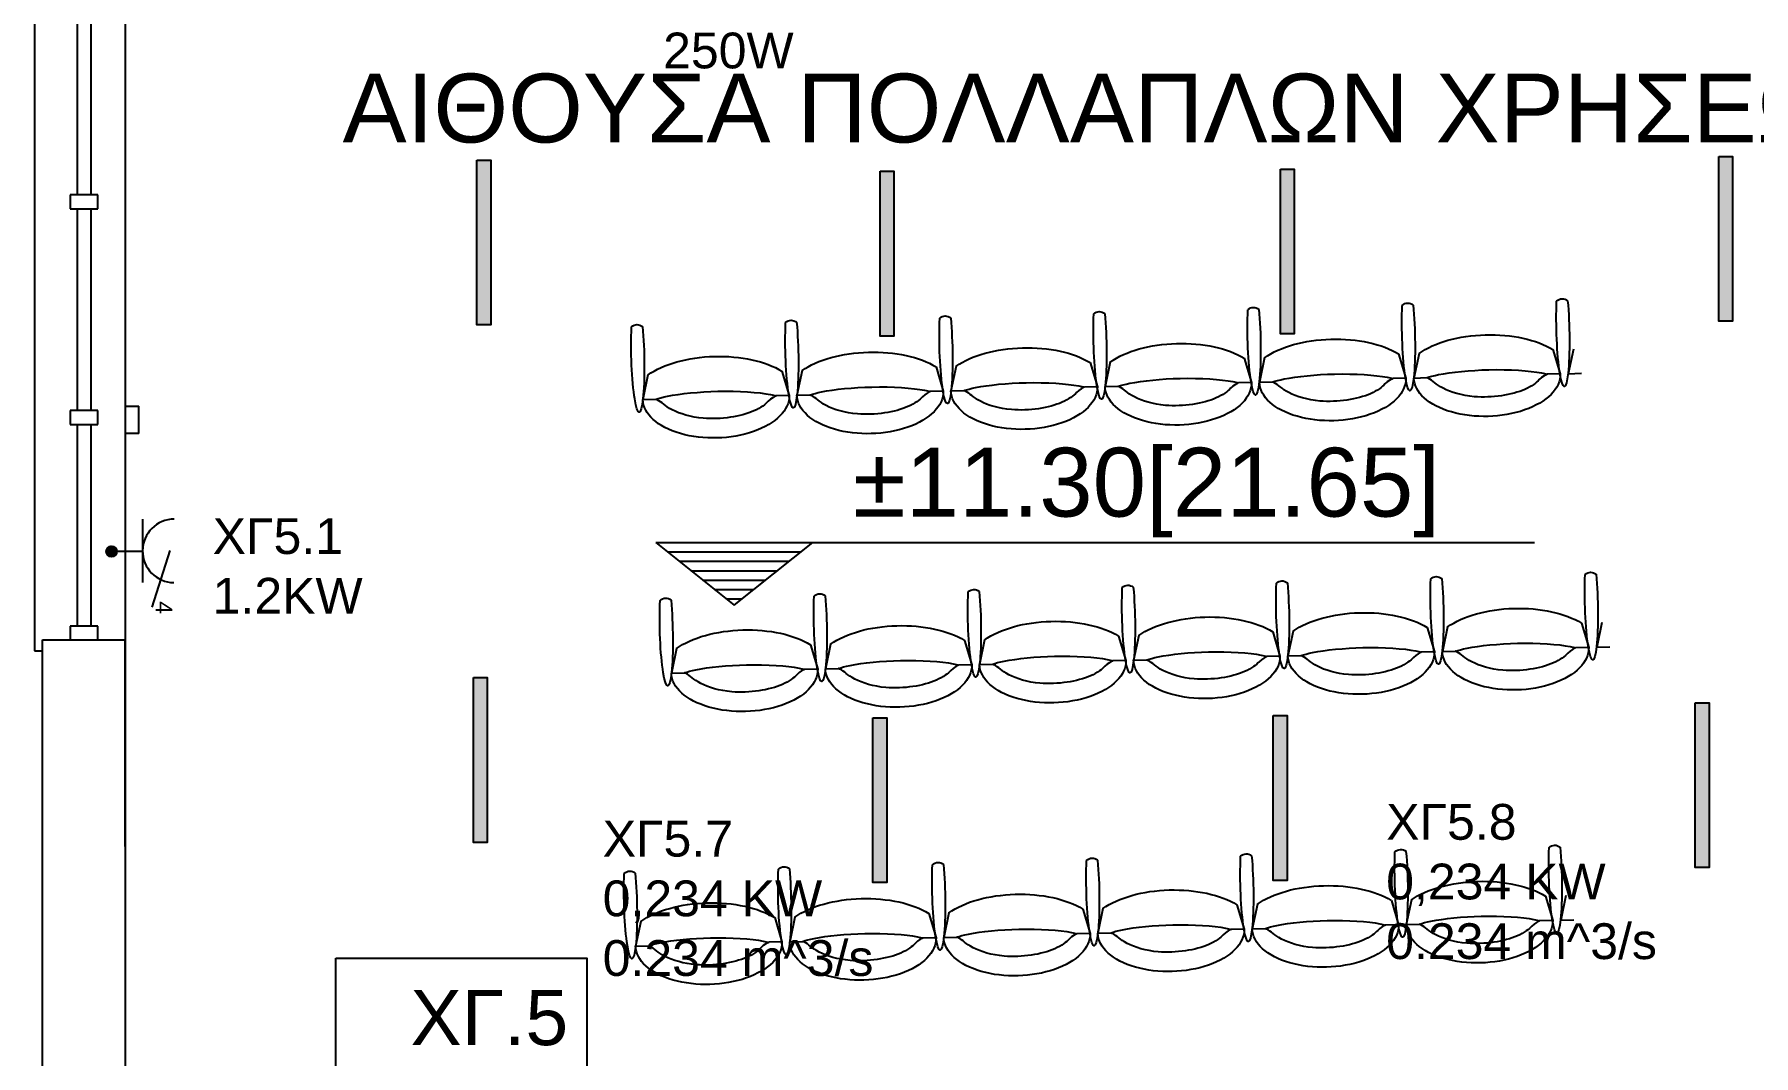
# Model space of a CAD drawing. Header units: metres. Extents: x -11 to 85, y -301 to 135.
# Drawn here: x 14.74 to 20.99, y 22.04 to 25.75 of the extents above; entities that cross this region are included whole.
import ezdxf

# ---------------------------------------------------------------- set-up
doc = ezdxf.new("R2010")
doc.units = ezdxf.units.M
doc.header["$LTSCALE"] = 0.036
doc.header["$PDMODE"] = 2
for name, color, linetype in [('arxitek corofos', 252, 'Continuous'), ('DIMBLK', 252, 'Continuous'), ('electext', 20, 'Continuous'), ('hatch color', 252, 'Continuous'), ('HLEK-SYMBOL', 3, 'Continuous'), ('HLEK_FL001_SYMBOLS', 230, 'Continuous'), ('KYKLOFORHTES', 152, 'Continuous'), ('Parathira', 252, 'Continuous')]:
    doc.layers.add(name, color=color, linetype=linetype)
doc.styles.add('COMU-N', font='arial.ttf')
doc.styles.get("Standard").update_dxf_attribs({"font": 'arial.ttf'})
doc.dimstyles.new('CADWDOT', dxfattribs={"dimscale": 0.1, "dimtxt": 1.8, "dimasz": 0.08, "dimexe": 2, "dimexo": 0, "dimgap": 0.09, "dimtad": 0, "dimrnd": 0.001, "dimzin": 0, "dimdsep": 46, "dimtxsty": 'Standard', "dimblk1": 'ARTDIM', "dimblk2": 'ARTDIM', "dimsah": 1, "dimcen": 0.09, "dimdle": 0.05, "dimse1": 1, "dimse2": 1, "dimadec": 0, "dimazin": 0, "dimtfac": 1, "dimtmove": 0, "dimatfit": 3, "dimldrblk": 'ARTDIM', "dimfxl": 2, "dimtvp": 0.9999, "dimtolj": 1, "dimtzin": 0, "dimarcsym": 0})

# ---------------------------------------------------------------- blocks, each defined once
blk = doc.blocks.new('A$C52D13D70')
at = {"layer": 'Parathira'}
for p, q in [((-0.33, 0.04), (-0.33, -2.44)), ((-0.3, 0.04), (-0.33, 0.04)), ((-0.1, 0), (-0.2, 0)), ((-0.2, 0), (-0.2, -0.05)), ((-0.1, -0.05), (-0.1, 0)), ((0, 0), (0, -2.4)), ((-0.2, -0.05), (-0.1, -0.05)), ((-0.175, -0.05), (-0.175, -0.7833)), ((-0.125, -0.05), (-0.125, -0.7833)), ((-0.1, -0.7833), (-0.2, -0.7833)), ((-0.2, -0.7833), (-0.2, -0.8333)), ((-0.1, -0.8333), (-0.1, -0.7833)), ((-0.2, -0.8333), (-0.1, -0.8333)), ((-0.175, -0.8333), (-0.175, -1.5667)), ((-0.125, -0.8333), (-0.125, -1.5667)), ((-0.1, -1.5667), (-0.2, -1.5667)), ((-0.2, -1.5667), (-0.2, -1.6167)), ((-0.2, -1.6167), (-0.1, -1.6167)), ((-0.175, -1.6167), (-0.175, -2.35)), ((-0.125, -1.6167), (-0.125, -2.35)), ((-0.1, -1.6167), (-0.1, -1.5667)), ((-0.1, -2.35), (-0.2, -2.35)), ((-0.2, -2.35), (-0.2, -2.4)), ((-0.1, -2.4), (-0.1, -2.35)), ((-0.2, -2.4), (-0.1, -2.4)), ((-0.33, -2.44), (-0.3, -2.44))]:
    blk.add_line(p, q, dxfattribs=at)
blk = doc.blocks.new('gJ6_a14')
at = {"linetype": 'Continuous'}
for p, q in [((-0.1176, 0.1119), (0.113, 0.1119)), ((0, 0.1119), (0, 0))]:
    blk.add_line(p, q, dxfattribs=at)
blk.add_arc((-0.0023, 0.2279), 0.1153, 180, 358.95657, dxfattribs=at)
blk = doc.blocks.new('*X1779')
at = {"color": 0}
for p, q in [((15.598, 2.587), (15.737, 2.727)), ((15.598, 2.622), (15.702, 2.727)), ((15.601, 2.607), (15.609, 2.616)), ((15.604, 2.646), (15.605, 2.647)), ((15.605, 2.559), (15.765, 2.719)), ((15.605, 2.577), (15.614, 2.585)), ((15.609, 2.652), (15.618, 2.66)), ((15.611, 2.547), (15.618, 2.554)), ((15.614, 2.621), (15.623, 2.63)), ((15.617, 2.536), (15.789, 2.707)), ((15.618, 2.59), (15.627, 2.599)), ((15.623, 2.665), (15.631, 2.674)), ((15.623, 2.559), (15.631, 2.568)), ((15.627, 2.634), (15.636, 2.643)), ((15.627, 2.528), (15.636, 2.537)), ((15.631, 2.603), (15.64, 2.612)), ((15.633, 2.516), (15.808, 2.691)), ((15.636, 2.678), (15.645, 2.687)), ((15.636, 2.572), (15.645, 2.581)), ((15.64, 2.647), (15.649, 2.656)), ((15.64, 2.541), (15.649, 2.55)), ((15.645, 2.616), (15.654, 2.625)), ((15.645, 2.51), (15.654, 2.519)), ((15.649, 2.691), (15.658, 2.7)), ((15.649, 2.585), (15.658, 2.594)), ((15.653, 2.501), (15.824, 2.672)), ((15.654, 2.66), (15.662, 2.669)), ((15.654, 2.554), (15.662, 2.563)), ((15.658, 2.63), (15.667, 2.638)), ((15.658, 2.523), (15.667, 2.532)), ((15.662, 2.705), (15.671, 2.714)), ((15.662, 2.599), (15.671, 2.607)), ((15.664, 2.494), (15.671, 2.501)), ((15.667, 2.674), (15.676, 2.683)), ((15.667, 2.568), (15.676, 2.577)), ((15.671, 2.643), (15.68, 2.652)), ((15.671, 2.537), (15.68, 2.546)), ((15.676, 2.718), (15.678, 2.721)), ((15.676, 2.489), (15.836, 2.648)), ((15.676, 2.612), (15.685, 2.621)), ((15.676, 2.506), (15.685, 2.515)), ((15.68, 2.687), (15.689, 2.696)), ((15.68, 2.581), (15.689, 2.59)), ((15.685, 2.656), (15.693, 2.665)), ((15.685, 2.55), (15.693, 2.559)), ((15.689, 2.625), (15.698, 2.634)), ((15.689, 2.519), (15.698, 2.528)), ((15.693, 2.7), (15.702, 2.709)), ((15.693, 2.594), (15.702, 2.603)), ((15.693, 2.488), (15.702, 2.497)), ((15.698, 2.669), (15.707, 2.678)), ((15.698, 2.563), (15.707, 2.572)), ((15.702, 2.638), (15.711, 2.647)), ((15.702, 2.532), (15.711, 2.541)), ((15.705, 2.482), (15.843, 2.62)), ((15.707, 2.714), (15.715, 2.722)), ((15.707, 2.607), (15.715, 2.616)), ((15.707, 2.501), (15.715, 2.51)), ((15.711, 2.683), (15.72, 2.691)), ((15.711, 2.577), (15.72, 2.585)), ((15.715, 2.652), (15.724, 2.66)), ((15.715, 2.546), (15.724, 2.554)), ((15.72, 2.727), (15.721, 2.728)), ((15.72, 2.621), (15.729, 2.63)), ((15.72, 2.515), (15.729, 2.523)), ((15.724, 2.696), (15.733, 2.705)), ((15.724, 2.59), (15.733, 2.599)), ((15.724, 2.484), (15.733, 2.493)), ((15.729, 2.665), (15.738, 2.674)), ((15.729, 2.559), (15.738, 2.568)), ((15.733, 2.634), (15.742, 2.643)), ((15.733, 2.528), (15.742, 2.537)), ((15.738, 2.709), (15.746, 2.718)), ((15.738, 2.603), (15.746, 2.612)), ((15.738, 2.497), (15.746, 2.506)), ((15.741, 2.482), (15.842, 2.584)), ((15.742, 2.678), (15.751, 2.687)), ((15.742, 2.572), (15.751, 2.581)), ((15.746, 2.647), (15.755, 2.656)), ((15.746, 2.541), (15.755, 2.55)), ((15.751, 2.722), (15.752, 2.724)), ((15.751, 2.616), (15.76, 2.625)), ((15.751, 2.51), (15.76, 2.519)), ((15.755, 2.691), (15.764, 2.7)), ((15.755, 2.585), (15.764, 2.594)), ((15.76, 2.66), (15.768, 2.669)), ((15.76, 2.554), (15.768, 2.563)), ((15.764, 2.63), (15.773, 2.638)), ((15.764, 2.523), (15.773, 2.532)), ((15.768, 2.705), (15.777, 2.714)), ((15.768, 2.599), (15.777, 2.607)), ((15.768, 2.493), (15.777, 2.501)), ((15.773, 2.674), (15.782, 2.683)), ((15.773, 2.568), (15.782, 2.577)), ((15.777, 2.643), (15.786, 2.652)), ((15.777, 2.537), (15.786, 2.546)), ((15.782, 2.612), (15.791, 2.621)), ((15.782, 2.506), (15.791, 2.515)), ((15.786, 2.687), (15.795, 2.696)), ((15.786, 2.581), (15.795, 2.59)), ((15.791, 2.656), (15.799, 2.665)), ((15.791, 2.55), (15.799, 2.559)), ((15.795, 2.625), (15.804, 2.634)), ((15.795, 2.519), (15.804, 2.528)), ((15.799, 2.594), (15.808, 2.603)), ((15.804, 2.669), (15.813, 2.678)), ((15.804, 2.563), (15.813, 2.572)), ((15.808, 2.638), (15.817, 2.647)), ((15.808, 2.532), (15.817, 2.541)), ((15.813, 2.607), (15.822, 2.616)), ((15.817, 2.577), (15.826, 2.585)), ((15.822, 2.652), (15.83, 2.66)), ((15.822, 2.546), (15.83, 2.554)), ((15.826, 2.621), (15.835, 2.63)), ((15.83, 2.59), (15.839, 2.599)), ((15.835, 2.559), (15.835, 2.56)), ((15.839, 2.634), (15.84, 2.635)), ((15.844, 2.603), (15.844, 2.603))]:
    blk.add_line(p, q, dxfattribs=at)
blk = doc.blocks.new('GJ6_A78')
at = {"layer": 'HLEK-SYMBOL', "color": 0, "linetype": 'Continuous'}
blk.add_circle((0, 0), 0.0989, dxfattribs=at)
at = {"layer": 'HLEK-SYMBOL', "color": 0, "xscale": 0.8, "yscale": 0.8, "zscale": 0.8}
blk.add_blockref('*X1779', (-12.576, -2.084), dxfattribs=at)
blk = doc.blocks.new('priza')
at = {"layer": 'HLEK_FL001_SYMBOLS', "rotation": 180}
blk.add_blockref('gJ6_a14', (87.4, -100.4952), dxfattribs=at)
at = {"layer": 'HLEK_FL001_SYMBOLS', "xscale": 0.1951472641207488, "yscale": 0.1951472641207488, "zscale": 0.1951472641207488}
blk.add_blockref('GJ6_A78', (87.4, -100.4953), dxfattribs=at)
blk = doc.blocks.new('priza tetrapli')
at = {"layer": 'HLEK_FL001_SYMBOLS', "ltscale": 5}
blk.add_line((444.1264, -18.901), (444.3314, -18.9664), dxfattribs=at)
at = {"layer": 'HLEK_FL001_SYMBOLS', "rotation": 180}
blk.add_blockref('priza', (531.5297, -119.6074), dxfattribs=at)
at = {"layer": 'HLEK_FL001_SYMBOLS', "ltscale": 5}
blk.add_text('4', height=0.06, dxfattribs=at).set_placement((444.3099, -18.9515))
blk = doc.blocks.new('ARTDIM')
at = {"layer": 'DIMBLK'}
for p, q in [((0, -24.9975), (0, 24.9975)), ((-24.9975, 0), (24.9975, 0))]:
    blk.add_line(p, q, dxfattribs=at)
blk.add_circle((0, 0), 8.25, dxfattribs=at)
blk = doc.blocks.new('*D1880')
at = {"layer": 'Defpoints', "color": 0, "transparency": 16777216}
for p in [(16.2323, 26.0974), (15.0737, 15.4474), (16.2323, 15.4474)]:
    blk.add_point(p, dxfattribs=at)
at = {"layer": 'HLEK_FL001_SYMBOLS', "color": 0, "lineweight": -2, "transparency": 16777216}
blk.add_line((15.0737, 26.0894), (15.0737, 15.4554), dxfattribs=at)
at = {"layer": 'HLEK_FL001_SYMBOLS', "color": 0, "lineweight": -2, "transparency": 16777216, "xscale": 0.008, "yscale": 0.008, "zscale": 0.008}
for p, rotation in [((15.0737, 26.0974), 90), ((15.0737, 15.4474), 270)]:
    blk.add_blockref('ARTDIM', p, dxfattribs=dict(at, rotation=rotation))
at = {"layer": 'HLEK_FL001_SYMBOLS', "color": 0, "transparency": 16777216, "insert": (14.8899, 20.7724), "char_height": 0.18, "attachment_point": 5, "rotation": 90}
blk.add_mtext('\\A1;10.65', dxfattribs=at)
blk = doc.blocks.new('led 23W')
at = {"layer": 'hatch color'}
blk.add_hatch(color=181, dxfattribs=at).paths.add_polyline_path([(101.2388, -6.7734), (101.2388, -6.7234), (101.8376, -6.7234), (101.8376, -6.7734)])
at = {"layer": 'HLEK_FL001_SYMBOLS'}
blk.add_lwpolyline([(101.2388, -6.7734), (101.2388, -6.7234), (101.8376, -6.7234), (101.8376, -6.7734)], close=True, dxfattribs=at)

msp = doc.modelspace()

# ---------------------------------------------------------------- linework, layer by layer
at = {"layer": 'arxitek corofos'}
for p, q in [((18.5791, 24.5552), (18.6055, 24.4669)), ((18.6523, 24.5573), (18.6335, 24.4677)), ((19.1389, 24.5709), (19.1653, 24.4826)), ((19.2132, 24.573), (19.1944, 24.4834)), ((19.6997, 24.5866), (19.7262, 24.4983)), ((19.774, 24.5886), (19.7553, 24.4991)), ((20.2606, 24.6023), (20.2871, 24.5139)), ((20.3349, 24.6043), (20.3162, 24.5147)), ((16.9729, 24.5103), (16.9542, 24.4208)), ((17.4595, 24.5239), (17.486, 24.4356)), ((17.5327, 24.526), (17.514, 24.4364)), ((18.0193, 24.5396), (18.0458, 24.4513)), ((18.0925, 24.5416), (18.0737, 24.4521)), ((19.1944, 24.4834), (19.2424, 24.4847)), ((19.7262, 24.4983), (19.6787, 24.4969)), ((19.7553, 24.4991), (19.8033, 24.5004)), ((20.2871, 24.5139), (20.2396, 24.5126)), ((20.3162, 24.5147), (20.3642, 24.5161)), ((16.9542, 24.4208), (17.0022, 24.4221)), ((17.486, 24.4356), (17.4385, 24.4343)), ((17.514, 24.4364), (17.562, 24.4377)), ((18.0458, 24.4513), (17.9983, 24.4499)), ((18.0737, 24.4521), (18.1218, 24.4534)), ((18.6055, 24.4669), (18.5581, 24.4656)), ((18.6335, 24.4677), (18.6815, 24.469)), ((19.1653, 24.4826), (19.1178, 24.4812)), ((15.0737, 24.3974), (15.1237, 24.3974)), ((15.1237, 24.2974), (15.1237, 24.3974)), ((15.1237, 24.2974), (15.0737, 24.2974)), ((17.001, 23.9016), (17.2861, 23.6736)), ((17.001, 23.9016), (20.193, 23.9016)), ((17.0438, 23.8674), (17.5284, 23.8674)), ((17.2861, 23.6736), (17.5712, 23.9016)), ((17.0865, 23.8332), (17.4857, 23.8332)), ((17.1293, 23.799), (17.4429, 23.799)), ((17.172, 23.7648), (17.4001, 23.7648)), ((17.2148, 23.7306), (17.3574, 23.7306)), ((17.2576, 23.6964), (17.3146, 23.6964)), ((20.4384, 23.6106), (20.4197, 23.521)), ((14.7737, 23.5474), (15.0737, 23.5474)), ((14.7737, 21.7474), (14.7737, 23.5474)), ((15.0737, 22.7974), (15.0737, 23.5474)), ((18.196, 23.5479), (18.1773, 23.4583)), ((18.6826, 23.5615), (18.709, 23.4732)), ((18.7558, 23.5636), (18.737, 23.474)), ((19.2424, 23.5772), (19.2688, 23.4889)), ((19.3167, 23.5793), (19.2979, 23.4897)), ((19.8033, 23.5929), (19.8297, 23.5045)), ((19.8776, 23.5949), (19.8588, 23.5054)), ((20.3641, 23.6085), (20.3906, 23.5202)), ((17.0765, 23.5166), (17.0577, 23.4271)), ((17.563, 23.5302), (17.5895, 23.4419)), ((17.6362, 23.5323), (17.6175, 23.4427)), ((18.1228, 23.5459), (18.1493, 23.4576)), ((19.2688, 23.4889), (19.2213, 23.4875)), ((19.2979, 23.4897), (19.3459, 23.491)), ((19.8297, 23.5045), (19.7822, 23.5032)), ((19.8588, 23.5054), (19.9068, 23.5067)), ((20.3906, 23.5202), (20.3431, 23.5189)), ((20.4197, 23.521), (20.4677, 23.5224)), ((17.0577, 23.4271), (17.1057, 23.4284)), ((17.5895, 23.4419), (17.542, 23.4406)), ((17.6175, 23.4427), (17.6655, 23.444)), ((18.1493, 23.4576), (18.1018, 23.4562)), ((18.1773, 23.4583), (18.2253, 23.4597)), ((18.709, 23.4732), (18.6616, 23.4719)), ((18.737, 23.474), (18.7851, 23.4753)), ((20.2332, 22.617), (20.2596, 22.5287)), ((20.3074, 22.6191), (20.2887, 22.5295)), ((17.9929, 22.5544), (18.0194, 22.466)), ((18.0661, 22.5564), (18.0474, 22.4668)), ((18.5527, 22.57), (18.5792, 22.4817)), ((18.6259, 22.5721), (18.6071, 22.4825)), ((19.1125, 22.5857), (19.1389, 22.4973)), ((19.1868, 22.5877), (19.168, 22.4982)), ((19.6734, 22.6013), (19.6998, 22.513)), ((19.7466, 22.6034), (19.7278, 22.5138)), ((15.0737, 22.4974), (15.0737, 21.7474)), ((16.9466, 22.5251), (16.9278, 22.4355)), ((17.4331, 22.5387), (17.4596, 22.4504)), ((17.5063, 22.5408), (17.4876, 22.4512)), ((19.1389, 22.4973), (19.0915, 22.496)), ((19.168, 22.4982), (19.216, 22.4995)), ((19.6998, 22.513), (19.6523, 22.5117)), ((19.7278, 22.5138), (19.7758, 22.5151)), ((20.2596, 22.5287), (20.2121, 22.5273)), ((20.2887, 22.5295), (20.3367, 22.5308)), ((16.9278, 22.4355), (16.9758, 22.4369)), ((17.4596, 22.4504), (17.4121, 22.4491)), ((17.4876, 22.4512), (17.5356, 22.4525)), ((18.0194, 22.466), (17.9719, 22.4647)), ((18.0474, 22.4668), (18.0954, 22.4682)), ((18.5792, 22.4817), (18.5317, 22.4804)), ((18.6071, 22.4825), (18.6552, 22.4838))]:
    msp.add_line(p, q, dxfattribs=at)
for points in [[(18.5924, 24.7317, -0.397593), (18.6324, 24.7327)], [(19.1522, 24.7474, -0.397593), (19.1922, 24.7483)], [(19.1522, 24.7474, -0.397593), (19.1922, 24.7483)], [(19.7131, 24.763, -0.397593), (19.7531, 24.764)], [(19.7131, 24.763, -0.397593), (19.7531, 24.764)], [(20.274, 24.7787, -0.397593), (20.3139, 24.7797)], [(20.274, 24.7787, -0.397593), (20.3139, 24.7797)], [(16.9131, 24.6848, -0.397593), (16.9531, 24.6857)], [(17.4729, 24.7004, -0.397593), (17.5128, 24.7014)], [(18.0326, 24.7161, -0.397593), (18.0726, 24.717)], [(18.6959, 23.738, -0.397593), (18.7359, 23.739)], [(19.2557, 23.7537, -0.397593), (19.2957, 23.7546)], [(19.2557, 23.7537, -0.397593), (19.2957, 23.7546)], [(19.8166, 23.7693, -0.397593), (19.8566, 23.7703)], [(19.8166, 23.7693, -0.397593), (19.8566, 23.7703)], [(20.3775, 23.785, -0.397593), (20.4175, 23.786)], [(20.3775, 23.785, -0.397593), (20.4175, 23.786)], [(17.0166, 23.6911, -0.397593), (17.0566, 23.692)], [(17.5764, 23.7067, -0.397593), (17.6164, 23.7077)], [(18.1362, 23.7224, -0.397593), (18.1761, 23.7233)], [(20.2465, 22.7935, -0.397593), (20.2865, 22.7944)], [(18.0063, 22.7308, -0.397593), (18.0462, 22.7318)], [(18.566, 22.7465, -0.397593), (18.606, 22.7474)], [(19.1258, 22.7621, -0.397593), (19.1658, 22.7631)], [(19.6867, 22.7778, -0.397593), (19.7267, 22.7788)], [(16.8867, 22.6995, -0.397593), (16.9267, 22.7005)], [(17.4465, 22.7152, -0.397593), (17.4865, 22.7161)]]:
    msp.add_lwpolyline(points, format="xyb", dxfattribs=at)
at = {"layer": 'arxitek corofos', "extrusion": (0, 0, -1)}
for centre, major_axis, ratio, start_param, end_param in [((19.1748, 24.6425), (0.0052, -0.2052), 0.113529, 4.17347, 8.393138), ((19.7357, 24.6582), (0.0052, -0.2052), 0.113529, 4.17347, 8.393138), ((20.2966, 24.6739), (0.0052, -0.2052), 0.113529, 4.17347, 8.393138), ((16.9357, 24.5799), (0.0052, -0.2052), 0.113529, 4.17347, 8.393138), ((17.4955, 24.5956), (0.0052, -0.2052), 0.113529, 4.17347, 8.393138), ((18.0553, 24.6112), (0.0052, -0.2052), 0.113529, 4.17347, 8.393138), ((18.6151, 24.6269), (0.0052, -0.2052), 0.113529, 4.17347, 8.393138), ((18.3396, 24.4595), (0.303, 0.007), 0.493003, 3.769971, 5.635023), ((18.8994, 24.4751), (0.303, 0.007), 0.493003, 3.769971, 5.635023), ((19.4603, 24.4908), (0.303, 0.007), 0.493003, 3.769971, 5.635023), ((20.0212, 24.5065), (0.303, 0.007), 0.493003, 3.769971, 5.635023), ((17.2201, 24.4282), (0.303, 0.007), 0.493003, 3.769971, 5.635023), ((17.7799, 24.4438), (0.303, 0.007), 0.493003, 3.769971, 5.635023), ((19.4603, 24.4908), (0.2659, 0.0074), 0.552275, 0, 3.141593), ((20.0212, 24.5065), (0.2659, 0.0074), 0.552275, 0, 3.141593), ((17.2201, 24.4282), (0.2659, 0.0074), 0.552275, 0, 3.141593), ((17.7799, 24.4438), (0.2659, 0.0074), 0.552275, 0, 3.141593), ((18.3396, 24.4595), (0.2659, 0.0074), 0.552275, 0, 3.141593), ((18.8994, 24.4751), (0.2659, 0.0074), 0.552275, 0, 3.141593), ((18.7186, 23.6331), (0.0052, -0.2052), 0.113529, 4.17347, 8.393138), ((19.2784, 23.6488), (0.0052, -0.2052), 0.113529, 4.17347, 8.393138), ((19.8392, 23.6645), (0.0052, -0.2052), 0.113529, 4.17347, 8.393138), ((20.4001, 23.6802), (0.0052, -0.2052), 0.113529, 4.17347, 8.393138), ((17.0392, 23.5862), (0.0052, -0.2052), 0.113529, 4.17347, 8.393138), ((17.599, 23.6018), (0.0052, -0.2052), 0.113529, 4.17347, 8.393138), ((18.1588, 23.6175), (0.0052, -0.2052), 0.113529, 4.17347, 8.393138), ((18.4432, 23.4658), (0.303, 0.007), 0.493003, 3.769971, 5.635023), ((19.0029, 23.4814), (0.303, 0.007), 0.493003, 3.769971, 5.635023), ((19.5638, 23.4971), (0.303, 0.007), 0.493003, 3.769971, 5.635023), ((20.1247, 23.5128), (0.303, 0.007), 0.493003, 3.769971, 5.635023), ((17.3236, 23.4345), (0.303, 0.007), 0.493003, 3.769971, 5.635023), ((17.8834, 23.4501), (0.303, 0.007), 0.493003, 3.769971, 5.635023), ((19.0029, 23.4814), (0.2659, 0.0074), 0.552275, 0, 3.141593), ((19.5638, 23.4971), (0.2659, 0.0074), 0.552275, 0, 3.141593), ((20.1247, 23.5128), (0.2659, 0.0074), 0.552275, 0, 3.141593), ((17.3236, 23.4345), (0.2659, 0.0074), 0.552275, 0, 3.141593), ((17.8834, 23.4501), (0.2659, 0.0074), 0.552275, 0, 3.141593), ((18.4432, 23.4658), (0.2659, 0.0074), 0.552275, 0, 3.141593), ((18.5887, 22.6416), (0.0052, -0.2052), 0.113529, 4.17347, 8.393138), ((19.1485, 22.6573), (0.0052, -0.2052), 0.113529, 4.17347, 8.393138), ((19.7093, 22.673), (0.0052, -0.2052), 0.113529, 4.17347, 8.393138), ((20.2691, 22.6886), (0.0052, -0.2052), 0.113529, 4.17347, 8.393138), ((16.9093, 22.5947), (0.0052, -0.2052), 0.113529, 4.17347, 8.393138), ((17.4691, 22.6103), (0.0052, -0.2052), 0.113529, 4.17347, 8.393138), ((18.0289, 22.626), (0.0052, -0.2052), 0.113529, 4.17347, 8.393138), ((19.9937, 22.5212), (0.303, 0.007), 0.493003, 3.769971, 5.635023), ((17.7535, 22.4586), (0.303, 0.007), 0.493003, 3.769971, 5.635023), ((18.3133, 22.4743), (0.303, 0.007), 0.493003, 3.769971, 5.635023), ((18.873, 22.4899), (0.303, 0.007), 0.493003, 3.769971, 5.635023), ((19.4339, 22.5056), (0.303, 0.007), 0.493003, 3.769971, 5.635023), ((17.1937, 22.443), (0.303, 0.007), 0.493003, 3.769971, 5.635023), ((18.873, 22.4899), (0.2659, 0.0074), 0.552275, 0, 3.141593), ((19.4339, 22.5056), (0.2659, 0.0074), 0.552275, 0, 3.141593), ((19.9937, 22.5212), (0.2659, 0.0074), 0.552275, 0, 3.141593), ((17.1937, 22.443), (0.2659, 0.0074), 0.552275, 0, 3.141593), ((17.7535, 22.4586), (0.2659, 0.0074), 0.552275, 0, 3.141593), ((18.3133, 22.4743), (0.2659, 0.0074), 0.552275, 0, 3.141593)]:
    msp.add_ellipse(centre, major_axis=major_axis, ratio=ratio, start_param=start_param, end_param=end_param, dxfattribs=at)
at = {"layer": 'arxitek corofos'}
for points, knots in [([(18.1218, 24.4534), (18.1314, 24.4568), (18.1458, 24.4608), (18.2096, 24.4737), (18.2782, 24.4805), (18.4212, 24.4838), (18.4953, 24.4788), (18.5455, 24.4688), (18.5523, 24.4671), (18.5576, 24.4656)], [0.506584, 0.506584, 0.506584, 0.506584, 0.805592, 0.805592, 1.599086, 1.599086, 2.473163, 2.473163, 2.635992, 2.635992, 2.635992, 2.635992]), ([(18.6815, 24.469), (18.6911, 24.4724), (18.7056, 24.4764), (18.7694, 24.4893), (18.838, 24.4962), (18.981, 24.4994), (19.0551, 24.4944), (19.1053, 24.4845), (19.112, 24.4828), (19.1174, 24.4812)], [0.506584, 0.506584, 0.506584, 0.506584, 0.805592, 0.805592, 1.599086, 1.599086, 2.473163, 2.473163, 2.635992, 2.635992, 2.635992, 2.635992]), ([(19.2424, 24.4847), (19.252, 24.4881), (19.2665, 24.4921), (19.3303, 24.505), (19.3989, 24.5118), (19.5419, 24.5151), (19.616, 24.5101), (19.6661, 24.5002), (19.6729, 24.4985), (19.6783, 24.4969)], [0.506584, 0.506584, 0.506584, 0.506584, 0.805592, 0.805592, 1.599086, 1.599086, 2.473163, 2.473163, 2.635992, 2.635992, 2.635992, 2.635992]), ([(19.6783, 24.4969), (19.6783, 24.4969), (19.6595, 24.4882), (19.6408, 24.4668), (19.6228, 24.4532), (19.5508, 24.4214), (19.4781, 24.4101), (19.3693, 24.4191), (19.3284, 24.4317), (19.2732, 24.4605), (19.2646, 24.4738), (19.2424, 24.4847), (19.2424, 24.4847), (19.2424, 24.4847)], [3.141593, 3.141593, 3.141593, 3.141593, 3.601272, 3.601272, 4.06095, 4.06095, 4.924473, 4.924473, 5.526258, 5.526258, 6.140896, 6.140896, 6.283185, 6.283185, 6.283185, 6.283185]), ([(19.8033, 24.5004), (19.8129, 24.5038), (19.8274, 24.5078), (19.8912, 24.5207), (19.9598, 24.5275), (20.1028, 24.5308), (20.1769, 24.5258), (20.227, 24.5158), (20.2338, 24.5142), (20.2391, 24.5126)], [0.506584, 0.506584, 0.506584, 0.506584, 0.805592, 0.805592, 1.599086, 1.599086, 2.473163, 2.473163, 2.635992, 2.635992, 2.635992, 2.635992]), ([(20.2391, 24.5126), (20.2391, 24.5126), (20.2204, 24.5039), (20.2017, 24.4825), (20.1837, 24.4689), (20.1116, 24.4371), (20.039, 24.4258), (19.9301, 24.4348), (19.8893, 24.4474), (19.834, 24.4762), (19.8255, 24.4895), (19.8033, 24.5004), (19.8033, 24.5004), (19.8033, 24.5004)], [3.141593, 3.141593, 3.141593, 3.141593, 3.601272, 3.601272, 4.06095, 4.06095, 4.924473, 4.924473, 5.526258, 5.526258, 6.140896, 6.140896, 6.283185, 6.283185, 6.283185, 6.283185]), ([(17.0022, 24.4221), (17.0118, 24.4255), (17.0263, 24.4295), (17.0901, 24.4424), (17.1587, 24.4492), (17.3017, 24.4525), (17.3758, 24.4475), (17.4259, 24.4375), (17.4327, 24.4358), (17.438, 24.4343)], [0.506584, 0.506584, 0.506584, 0.506584, 0.805592, 0.805592, 1.599086, 1.599086, 2.473163, 2.473163, 2.635992, 2.635992, 2.635992, 2.635992]), ([(17.438, 24.4343), (17.438, 24.4343), (17.4193, 24.4256), (17.4006, 24.4042), (17.3826, 24.3906), (17.3105, 24.3588), (17.2379, 24.3475), (17.129, 24.3565), (17.0882, 24.3691), (17.0329, 24.3979), (17.0244, 24.4112), (17.0022, 24.4221), (17.0022, 24.4221), (17.0022, 24.4221)], [3.141593, 3.141593, 3.141593, 3.141593, 3.601272, 3.601272, 4.06095, 4.06095, 4.924473, 4.924473, 5.526258, 5.526258, 6.140896, 6.140896, 6.283185, 6.283185, 6.283185, 6.283185]), ([(17.562, 24.4377), (17.5716, 24.4411), (17.586, 24.4451), (17.6498, 24.458), (17.7185, 24.4649), (17.8615, 24.4681), (17.9356, 24.4631), (17.9857, 24.4532), (17.9925, 24.4515), (17.9978, 24.4499)], [0.506584, 0.506584, 0.506584, 0.506584, 0.805592, 0.805592, 1.599086, 1.599086, 2.473163, 2.473163, 2.635992, 2.635992, 2.635992, 2.635992]), ([(17.9978, 24.4499), (17.9978, 24.4499), (17.9791, 24.4412), (17.9604, 24.4199), (17.9423, 24.4062), (17.8703, 24.3745), (17.7977, 24.3631), (17.6888, 24.3722), (17.648, 24.3847), (17.5927, 24.4136), (17.5842, 24.4269), (17.562, 24.4377), (17.562, 24.4377), (17.562, 24.4377)], [3.141593, 3.141593, 3.141593, 3.141593, 3.601272, 3.601272, 4.06095, 4.06095, 4.924473, 4.924473, 5.526258, 5.526258, 6.140896, 6.140896, 6.283185, 6.283185, 6.283185, 6.283185]), ([(18.5576, 24.4656), (18.5576, 24.4656), (18.5389, 24.4569), (18.5202, 24.4355), (18.5021, 24.4219), (18.4301, 24.3901), (18.3575, 24.3788), (18.2486, 24.3878), (18.2077, 24.4004), (18.1525, 24.4292), (18.144, 24.4425), (18.1218, 24.4534), (18.1218, 24.4534), (18.1218, 24.4534)], [3.141593, 3.141593, 3.141593, 3.141593, 3.601272, 3.601272, 4.06095, 4.06095, 4.924473, 4.924473, 5.526258, 5.526258, 6.140896, 6.140896, 6.283185, 6.283185, 6.283185, 6.283185]), ([(19.1174, 24.4812), (19.1174, 24.4812), (19.0987, 24.4725), (19.08, 24.4512), (19.0619, 24.4375), (18.9899, 24.4058), (18.9172, 24.3944), (18.8084, 24.4035), (18.7675, 24.416), (18.7123, 24.4449), (18.7037, 24.4582), (18.6815, 24.469), (18.6815, 24.469), (18.6815, 24.469)], [3.141593, 3.141593, 3.141593, 3.141593, 3.601272, 3.601272, 4.06095, 4.06095, 4.924473, 4.924473, 5.526258, 5.526258, 6.140896, 6.140896, 6.283185, 6.283185, 6.283185, 6.283185]), ([(18.2253, 23.4597), (18.2349, 23.4631), (18.2493, 23.4671), (18.3131, 23.4799), (18.3818, 23.4868), (18.5248, 23.4901), (18.5989, 23.4851), (18.649, 23.4751), (18.6558, 23.4734), (18.6611, 23.4719)], [0.506584, 0.506584, 0.506584, 0.506584, 0.805592, 0.805592, 1.599086, 1.599086, 2.473163, 2.473163, 2.635992, 2.635992, 2.635992, 2.635992]), ([(18.7851, 23.4753), (18.7947, 23.4787), (18.8091, 23.4827), (18.8729, 23.4956), (18.9415, 23.5024), (19.0845, 23.5057), (19.1586, 23.5007), (19.2088, 23.4908), (19.2156, 23.4891), (19.2209, 23.4875)], [0.506584, 0.506584, 0.506584, 0.506584, 0.805592, 0.805592, 1.599086, 1.599086, 2.473163, 2.473163, 2.635992, 2.635992, 2.635992, 2.635992]), ([(19.2209, 23.4875), (19.2209, 23.4875), (19.2022, 23.4788), (19.1835, 23.4574), (19.1654, 23.4438), (19.0934, 23.412), (19.0208, 23.4007), (18.9119, 23.4098), (18.871, 23.4223), (18.8158, 23.4511), (18.8073, 23.4644), (18.7851, 23.4753), (18.7851, 23.4753), (18.7851, 23.4753)], [3.141593, 3.141593, 3.141593, 3.141593, 3.601272, 3.601272, 4.06095, 4.06095, 4.924473, 4.924473, 5.526258, 5.526258, 6.140896, 6.140896, 6.283185, 6.283185, 6.283185, 6.283185]), ([(19.3459, 23.491), (19.3555, 23.4944), (19.37, 23.4984), (19.4338, 23.5113), (19.5024, 23.5181), (19.6454, 23.5214), (19.7195, 23.5164), (19.7697, 23.5065), (19.7764, 23.5048), (19.7818, 23.5032)], [0.506584, 0.506584, 0.506584, 0.506584, 0.805592, 0.805592, 1.599086, 1.599086, 2.473163, 2.473163, 2.635992, 2.635992, 2.635992, 2.635992]), ([(19.7818, 23.5032), (19.7818, 23.5032), (19.7631, 23.4945), (19.7443, 23.4731), (19.7263, 23.4595), (19.6543, 23.4277), (19.5816, 23.4164), (19.4728, 23.4254), (19.4319, 23.438), (19.3767, 23.4668), (19.3681, 23.4801), (19.3459, 23.491), (19.3459, 23.491), (19.3459, 23.491)], [3.141593, 3.141593, 3.141593, 3.141593, 3.601272, 3.601272, 4.06095, 4.06095, 4.924473, 4.924473, 5.526258, 5.526258, 6.140896, 6.140896, 6.283185, 6.283185, 6.283185, 6.283185]), ([(19.9068, 23.5067), (19.9164, 23.5101), (19.9309, 23.5141), (19.9947, 23.527), (20.0633, 23.5338), (20.2063, 23.5371), (20.2804, 23.5321), (20.3305, 23.5221), (20.3373, 23.5205), (20.3426, 23.5189)], [0.506584, 0.506584, 0.506584, 0.506584, 0.805592, 0.805592, 1.599086, 1.599086, 2.473163, 2.473163, 2.635992, 2.635992, 2.635992, 2.635992]), ([(20.3426, 23.5189), (20.3426, 23.5189), (20.3239, 23.5102), (20.3052, 23.4888), (20.2872, 23.4752), (20.2152, 23.4434), (20.1425, 23.4321), (20.0337, 23.4411), (19.9928, 23.4537), (19.9376, 23.4825), (19.929, 23.4958), (19.9068, 23.5067), (19.9068, 23.5067), (19.9068, 23.5067)], [3.141593, 3.141593, 3.141593, 3.141593, 3.601272, 3.601272, 4.06095, 4.06095, 4.924473, 4.924473, 5.526258, 5.526258, 6.140896, 6.140896, 6.283185, 6.283185, 6.283185, 6.283185]), ([(17.1057, 23.4284), (17.1153, 23.4318), (17.1298, 23.4358), (17.1936, 23.4486), (17.2622, 23.4555), (17.4052, 23.4588), (17.4793, 23.4538), (17.5294, 23.4438), (17.5362, 23.4421), (17.5415, 23.4406)], [0.506584, 0.506584, 0.506584, 0.506584, 0.805592, 0.805592, 1.599086, 1.599086, 2.473163, 2.473163, 2.635992, 2.635992, 2.635992, 2.635992]), ([(17.5415, 23.4406), (17.5415, 23.4406), (17.5228, 23.4319), (17.5041, 23.4105), (17.4861, 23.3969), (17.414, 23.3651), (17.3414, 23.3538), (17.2326, 23.3628), (17.1917, 23.3754), (17.1365, 23.4042), (17.1279, 23.4175), (17.1057, 23.4284), (17.1057, 23.4284), (17.1057, 23.4284)], [3.141593, 3.141593, 3.141593, 3.141593, 3.601272, 3.601272, 4.06095, 4.06095, 4.924473, 4.924473, 5.526258, 5.526258, 6.140896, 6.140896, 6.283185, 6.283185, 6.283185, 6.283185]), ([(17.6655, 23.444), (17.6751, 23.4474), (17.6895, 23.4514), (17.7533, 23.4643), (17.822, 23.4711), (17.965, 23.4744), (18.0391, 23.4694), (18.0892, 23.4595), (18.096, 23.4578), (18.1013, 23.4562)], [0.506584, 0.506584, 0.506584, 0.506584, 0.805592, 0.805592, 1.599086, 1.599086, 2.473163, 2.473163, 2.635992, 2.635992, 2.635992, 2.635992]), ([(18.1013, 23.4562), (18.1013, 23.4562), (18.0826, 23.4475), (18.0639, 23.4261), (18.0459, 23.4125), (17.9738, 23.3807), (17.9012, 23.3694), (17.7923, 23.3785), (17.7515, 23.391), (17.6962, 23.4198), (17.6877, 23.4332), (17.6655, 23.444), (17.6655, 23.444), (17.6655, 23.444)], [3.141593, 3.141593, 3.141593, 3.141593, 3.601272, 3.601272, 4.06095, 4.06095, 4.924473, 4.924473, 5.526258, 5.526258, 6.140896, 6.140896, 6.283185, 6.283185, 6.283185, 6.283185]), ([(18.6611, 23.4719), (18.6611, 23.4719), (18.6424, 23.4632), (18.6237, 23.4418), (18.6056, 23.4282), (18.5336, 23.3964), (18.461, 23.3851), (18.3521, 23.3941), (18.3113, 23.4067), (18.256, 23.4355), (18.2475, 23.4488), (18.2253, 23.4597), (18.2253, 23.4597), (18.2253, 23.4597)], [3.141593, 3.141593, 3.141593, 3.141593, 3.601272, 3.601272, 4.06095, 4.06095, 4.924473, 4.924473, 5.526258, 5.526258, 6.140896, 6.140896, 6.283185, 6.283185, 6.283185, 6.283185]), ([(18.0954, 22.4682), (18.105, 22.4715), (18.1194, 22.4755), (18.1832, 22.4884), (18.2519, 22.4953), (18.3949, 22.4985), (18.469, 22.4936), (18.5191, 22.4836), (18.5259, 22.4819), (18.5312, 22.4803)], [0.506584, 0.506584, 0.506584, 0.506584, 0.805592, 0.805592, 1.599086, 1.599086, 2.473163, 2.473163, 2.635992, 2.635992, 2.635992, 2.635992]), ([(18.6552, 22.4838), (18.6648, 22.4872), (18.6792, 22.4912), (18.743, 22.5041), (18.8116, 22.5109), (18.9546, 22.5142), (19.0287, 22.5092), (19.0789, 22.4992), (19.0857, 22.4976), (19.091, 22.496)], [0.506584, 0.506584, 0.506584, 0.506584, 0.805592, 0.805592, 1.599086, 1.599086, 2.473163, 2.473163, 2.635992, 2.635992, 2.635992, 2.635992]), ([(19.091, 22.496), (19.091, 22.496), (19.0723, 22.4873), (19.0536, 22.4659), (19.0355, 22.4523), (18.9635, 22.4205), (18.8909, 22.4092), (18.782, 22.4182), (18.7412, 22.4308), (18.6859, 22.4596), (18.6774, 22.4729), (18.6552, 22.4838), (18.6552, 22.4838), (18.6552, 22.4838)], [3.141593, 3.141593, 3.141593, 3.141593, 3.601272, 3.601272, 4.06095, 4.06095, 4.924473, 4.924473, 5.526258, 5.526258, 6.140896, 6.140896, 6.283185, 6.283185, 6.283185, 6.283185]), ([(19.216, 22.4995), (19.2256, 22.5029), (19.2401, 22.5069), (19.3039, 22.5198), (19.3725, 22.5266), (19.5155, 22.5299), (19.5896, 22.5249), (19.6398, 22.5149), (19.6465, 22.5132), (19.6519, 22.5117)], [0.506584, 0.506584, 0.506584, 0.506584, 0.805592, 0.805592, 1.599086, 1.599086, 2.473163, 2.473163, 2.635992, 2.635992, 2.635992, 2.635992]), ([(19.6519, 22.5117), (19.6519, 22.5117), (19.6332, 22.503), (19.6145, 22.4816), (19.5964, 22.468), (19.5244, 22.4362), (19.4517, 22.4249), (19.3429, 22.4339), (19.302, 22.4465), (19.2468, 22.4753), (19.2382, 22.4886), (19.216, 22.4995), (19.216, 22.4995), (19.216, 22.4995)], [3.141593, 3.141593, 3.141593, 3.141593, 3.601272, 3.601272, 4.06095, 4.06095, 4.924473, 4.924473, 5.526258, 5.526258, 6.140896, 6.140896, 6.283185, 6.283185, 6.283185, 6.283185]), ([(19.7758, 22.5151), (19.7854, 22.5185), (19.7999, 22.5225), (19.8637, 22.5354), (19.9323, 22.5423), (20.0753, 22.5455), (20.1494, 22.5405), (20.1995, 22.5306), (20.2063, 22.5289), (20.2117, 22.5273)], [0.506584, 0.506584, 0.506584, 0.506584, 0.805592, 0.805592, 1.599086, 1.599086, 2.473163, 2.473163, 2.635992, 2.635992, 2.635992, 2.635992]), ([(20.2117, 22.5273), (20.2117, 22.5273), (20.1929, 22.5186), (20.1742, 22.4972), (20.1562, 22.4836), (20.0842, 22.4518), (20.0115, 22.4405), (19.9027, 22.4496), (19.8618, 22.4621), (19.8066, 22.4909), (19.798, 22.5043), (19.7758, 22.5151), (19.7758, 22.5151), (19.7758, 22.5151)], [3.141593, 3.141593, 3.141593, 3.141593, 3.601272, 3.601272, 4.06095, 4.06095, 4.924473, 4.924473, 5.526258, 5.526258, 6.140896, 6.140896, 6.283185, 6.283185, 6.283185, 6.283185]), ([(16.9758, 22.4369), (16.9854, 22.4402), (16.9999, 22.4442), (17.0637, 22.4571), (17.1323, 22.464), (17.2753, 22.4672), (17.3494, 22.4623), (17.3995, 22.4523), (17.4063, 22.4506), (17.4116, 22.449)], [0.506584, 0.506584, 0.506584, 0.506584, 0.805592, 0.805592, 1.599086, 1.599086, 2.473163, 2.473163, 2.635992, 2.635992, 2.635992, 2.635992]), ([(17.4116, 22.449), (17.4116, 22.449), (17.3929, 22.4404), (17.3742, 22.419), (17.3562, 22.4053), (17.2842, 22.3736), (17.2115, 22.3623), (17.1027, 22.3713), (17.0618, 22.3838), (17.0066, 22.4127), (16.998, 22.426), (16.9758, 22.4369), (16.9758, 22.4369), (16.9758, 22.4369)], [3.141593, 3.141593, 3.141593, 3.141593, 3.601272, 3.601272, 4.06095, 4.06095, 4.924473, 4.924473, 5.526258, 5.526258, 6.140896, 6.140896, 6.283185, 6.283185, 6.283185, 6.283185]), ([(17.5356, 22.4525), (17.5452, 22.4559), (17.5597, 22.4599), (17.6235, 22.4728), (17.6921, 22.4796), (17.8351, 22.4829), (17.9092, 22.4779), (17.9593, 22.4679), (17.9661, 22.4663), (17.9714, 22.4647)], [0.506584, 0.506584, 0.506584, 0.506584, 0.805592, 0.805592, 1.599086, 1.599086, 2.473163, 2.473163, 2.635992, 2.635992, 2.635992, 2.635992]), ([(17.9714, 22.4647), (17.9714, 22.4647), (17.9527, 22.456), (17.934, 22.4346), (17.916, 22.421), (17.8439, 22.3892), (17.7713, 22.3779), (17.6624, 22.3869), (17.6216, 22.3995), (17.5663, 22.4283), (17.5578, 22.4416), (17.5356, 22.4525), (17.5356, 22.4525), (17.5356, 22.4525)], [3.141593, 3.141593, 3.141593, 3.141593, 3.601272, 3.601272, 4.06095, 4.06095, 4.924473, 4.924473, 5.526258, 5.526258, 6.140896, 6.140896, 6.283185, 6.283185, 6.283185, 6.283185]), ([(18.5312, 22.4803), (18.5312, 22.4803), (18.5125, 22.4717), (18.4938, 22.4503), (18.4757, 22.4366), (18.4037, 22.4049), (18.3311, 22.3936), (18.2222, 22.4026), (18.1814, 22.4151), (18.1261, 22.444), (18.1176, 22.4573), (18.0954, 22.4682), (18.0954, 22.4682), (18.0954, 22.4682)], [3.141593, 3.141593, 3.141593, 3.141593, 3.601272, 3.601272, 4.06095, 4.06095, 4.924473, 4.924473, 5.526258, 5.526258, 6.140896, 6.140896, 6.283185, 6.283185, 6.283185, 6.283185])]:
    msp.add_open_spline(points, degree=3, knots=knots, dxfattribs=at)
at = {"layer": 'electext'}
msp.add_lwpolyline([(15.8387, 22.3913), (16.7504, 22.3913), (16.7504, 21.936), (15.8387, 21.936)], close=True, dxfattribs=at)

# ---------------------------------------------------------------- block references
at = {"layer": 'arxitek corofos'}
msp.add_blockref('A$C52D13D70', (15.0737, 25.9474), dxfattribs=at)
at = {"layer": 'HLEK_FL001_SYMBOLS', "rotation": 270}
msp.add_blockref('priza tetrapli', (34.1363, 467.9984), dxfattribs=at)
at = {"layer": 'KYKLOFORHTES', "rotation": 270}
for p in [(27.636, 126.5427), (23.1249, 126.5293), (24.59, 126.4889), (26.0442, 126.4966), (23.1124, 124.6494), (27.551, 124.5584), (24.5636, 124.5037), (26.0179, 124.5114)]:
    msp.add_blockref('led 23W', p, dxfattribs=at)

# ---------------------------------------------------------------- texts
at = {"layer": 'arxitek corofos', "style": 'COMU-N'}
msp.add_text('ΑΙΘΟΥΣΑ ΠΟΛΛΑΠΛΩΝ ΧΡΗΣΕΩΝ', height=0.25, dxfattribs=at).set_placement((15.8633, 25.3547))
msp.add_attdef('±11.30[21.65]', (17.7169, 23.9957), '±0.00', height=0.25, dxfattribs=at)
at = {"layer": 'electext', "style": 'COMU-N'}
msp.add_text('ΧΓ.5', height=0.2, dxfattribs=at).set_placement((16.1099, 22.0756))
at = {"layer": 'HLEK_FL001_SYMBOLS', "char_height": 0.13, "attachment_point": 1, "style": 'COMU-N'}
for s, width, heights, insert in [('ΧΓ5.3\\P250W', 0.292451, [0], (17.0278, 25.9706)), ('ΧΓ5.1\\P1.2KW', 0.497545, [0], (15.3914, 23.9897)), ('ΧΓ5.8\\P0,234 KW\\P0.234 m^ 3/s', 1.235448, [1.0495], (19.6547, 22.9517)), ('ΧΓ5.7\\P0,234 KW\\P0.234 m^ 3/s', 1.235448, [1.0495], (16.8083, 22.8905))]:
    msp.add_mtext_dynamic_manual_height_columns(s, width=width, gutter_width=0.65, heights=heights, dxfattribs=dict(at, insert=insert))

# ---------------------------------------------------------------- dimensions: what is measured, and where the dimension line sits
at = {"layer": 'HLEK_FL001_SYMBOLS'}
dim = msp.add_linear_dim(base=(15.0737, 15.4474), p1=(16.2323, 26.0974), p2=(16.2323, 15.4474), angle=90, dimstyle='CADWDOT', override={"dimfxl": 0.18}, dxfattribs=at)
dim.commit()
dim.dimension.update_dxf_attribs({"geometry": '*D1880', "text_midpoint": (14.8899, 20.7724)})

doc.saveas('drawing.dxf')
